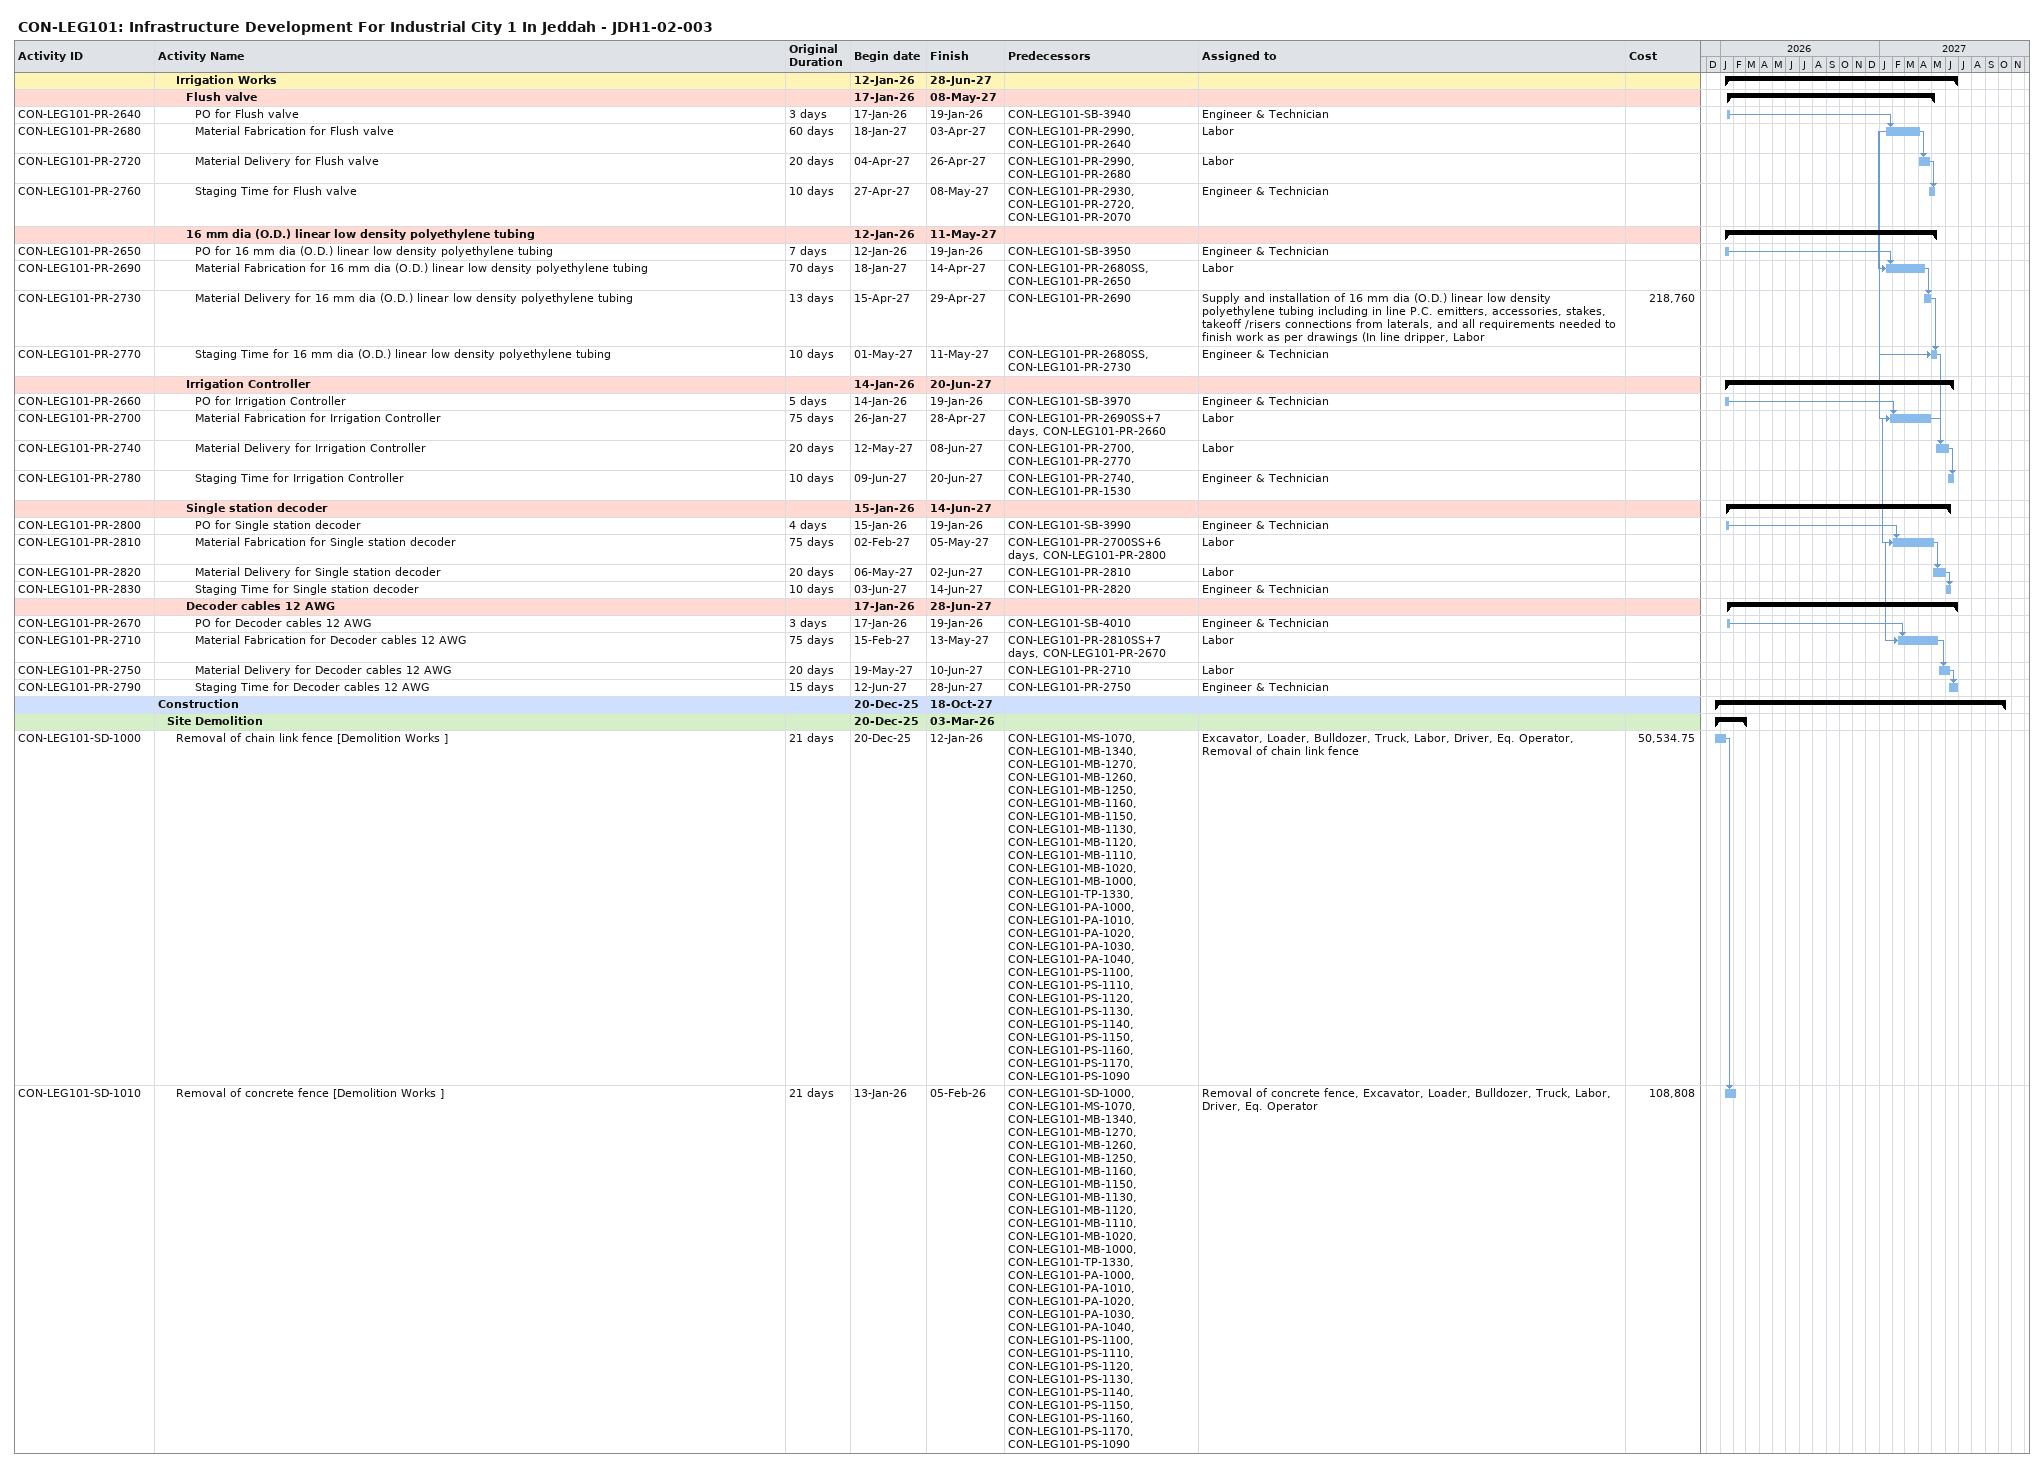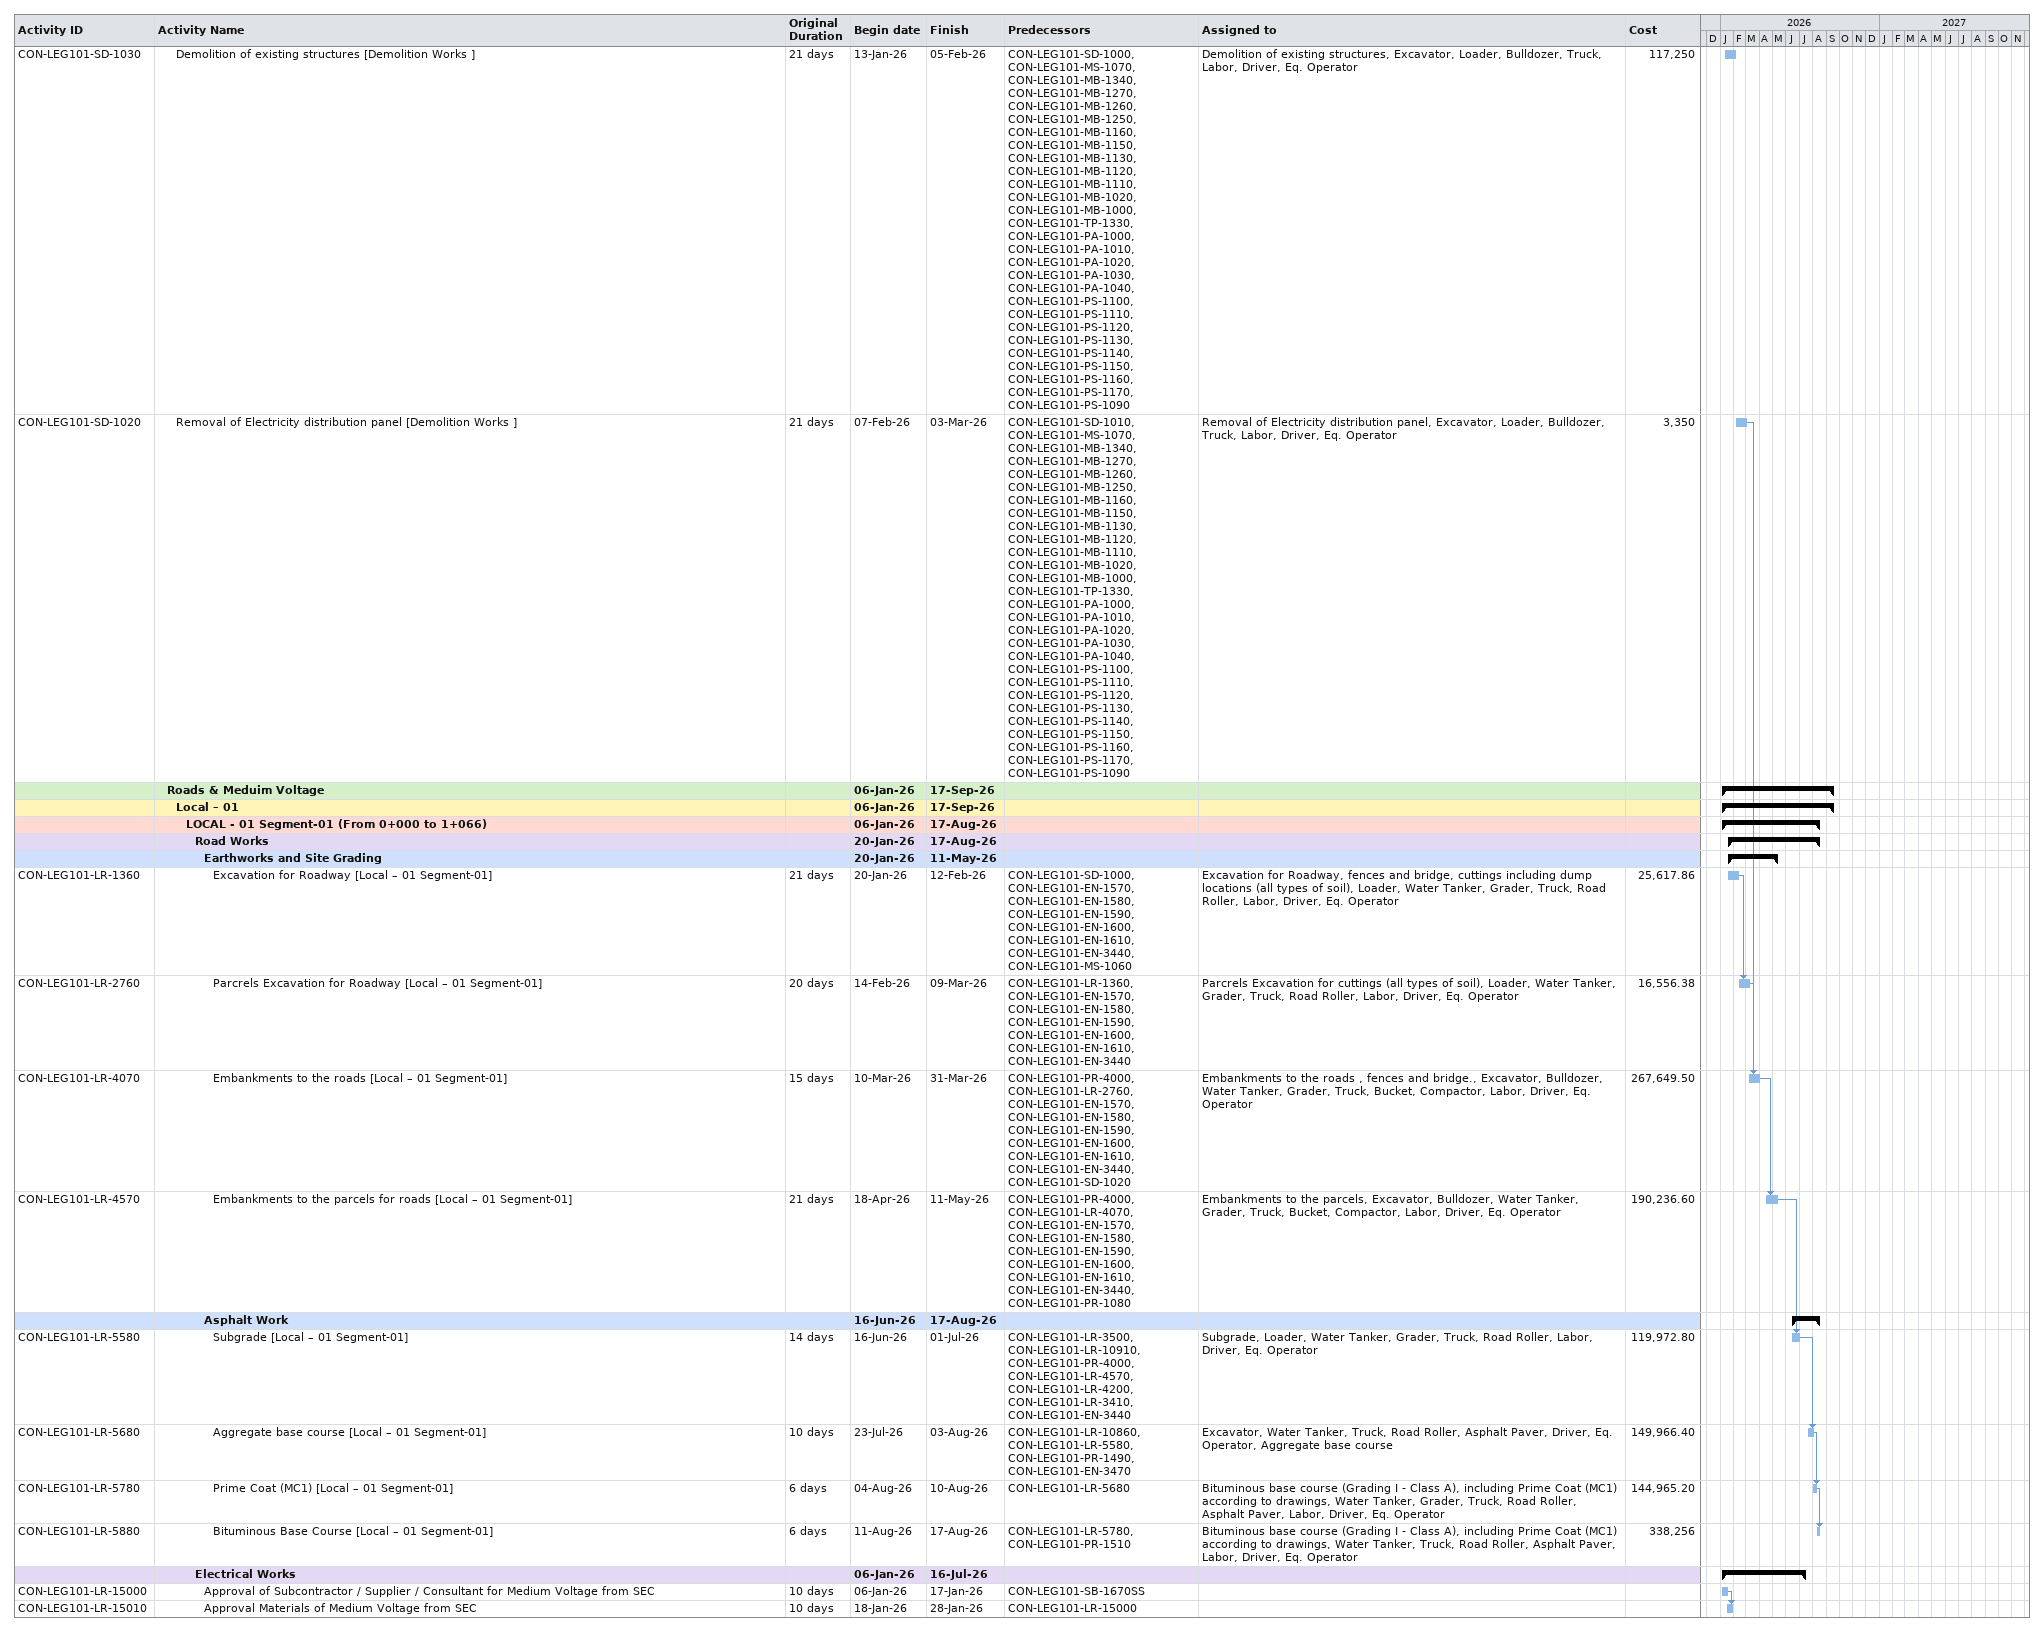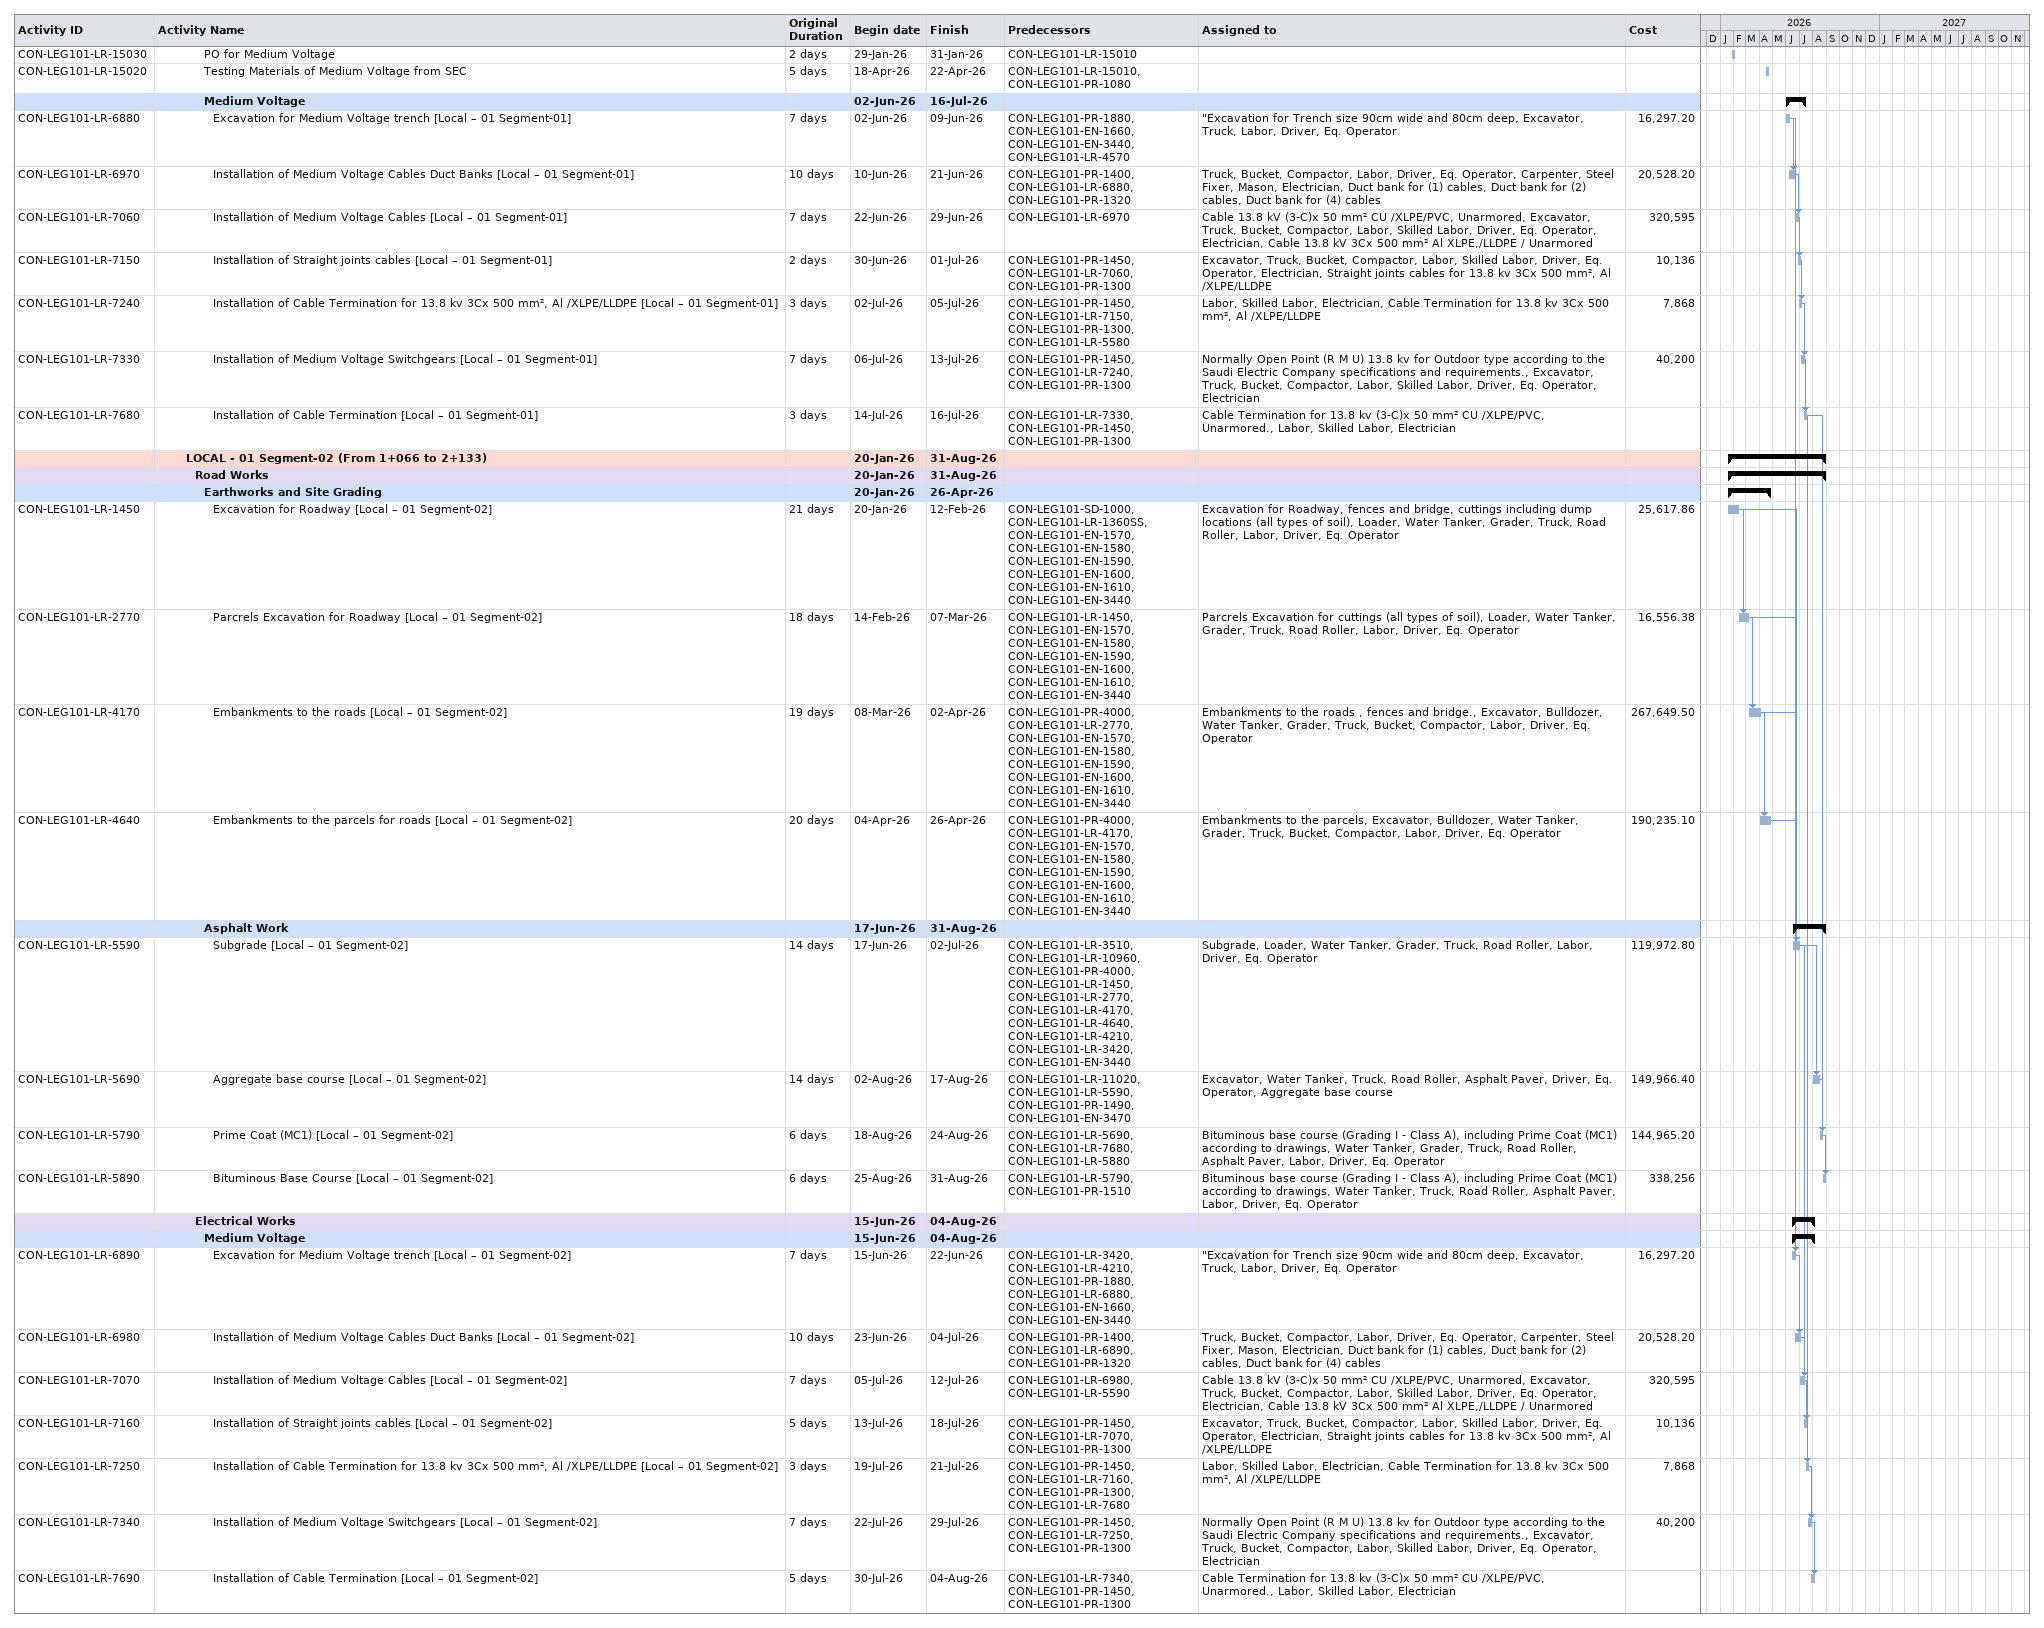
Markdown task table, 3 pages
CON-LEG101: Infrastructure Development For Industrial City 1 In Jeddah - JDH1-02-003

| ID | Level | Task | Original duration | Start | Finish | Predecessors | Resources | Cost |
|---|---|---|---|---|---|---|---|---|
|  | 3 | **Irrigation Works** |  | 2026-01-12 | 2027-06-28 |  |  |  |
|  | 4 | **Flush valve** |  | 2026-01-17 | 2027-05-08 |  |  |  |
| CON-LEG101-PR-2640 | 5 | PO for Flush valve | 3d | 2026-01-17 | 2026-01-19 | CON-LEG101-SB-3940 | Engineer & Technician |  |
| CON-LEG101-PR-2680 | 5 | Material Fabrication for Flush valve | 60d | 2027-01-18 | 2027-04-03 | CON-LEG101-PR-2990, CON-LEG101-PR-2640 | Labor |  |
| CON-LEG101-PR-2720 | 5 | Material Delivery for Flush valve | 20d | 2027-04-04 | 2027-04-26 | CON-LEG101-PR-2990, CON-LEG101-PR-2680 | Labor |  |
| CON-LEG101-PR-2760 | 5 | Staging Time for Flush valve | 10d | 2027-04-27 | 2027-05-08 | CON-LEG101-PR-2930, CON-LEG101-PR-2720, CON-LEG101-PR-2070 | Engineer & Technician |  |
|  | 4 | **16 mm dia (O.D.) linear low density polyethylene tubing** |  | 2026-01-12 | 2027-05-11 |  |  |  |
| CON-LEG101-PR-2650 | 5 | PO for 16 mm dia (O.D.) linear low density polyethylene tubing | 7d | 2026-01-12 | 2026-01-19 | CON-LEG101-SB-3950 | Engineer & Technician |  |
| CON-LEG101-PR-2690 | 5 | Material Fabrication for 16 mm dia (O.D.) linear low density polyethylene tubing | 70d | 2027-01-18 | 2027-04-14 | CON-LEG101-PR-2680SS, CON-LEG101-PR-2650 | Labor |  |
| CON-LEG101-PR-2730 | 5 | Material Delivery for 16 mm dia (O.D.) linear low density polyethylene tubing | 13d | 2027-04-15 | 2027-04-29 | CON-LEG101-PR-2690 | Supply and installation of 16 mm dia (O.D.) linear low density polyethylene tubing including in line P.C. emitters, accessories, stakes, takeoff /risers connections from laterals, and all requirements needed to finish work as per drawings (In line dripper, Labor | 218760 |
| CON-LEG101-PR-2770 | 5 | Staging Time for 16 mm dia (O.D.) linear low density polyethylene tubing | 10d | 2027-05-01 | 2027-05-11 | CON-LEG101-PR-2680SS, CON-LEG101-PR-2730 | Engineer & Technician |  |
|  | 4 | **Irrigation Controller** |  | 2026-01-14 | 2027-06-20 |  |  |  |
| CON-LEG101-PR-2660 | 5 | PO for Irrigation Controller | 5d | 2026-01-14 | 2026-01-19 | CON-LEG101-SB-3970 | Engineer & Technician |  |
| CON-LEG101-PR-2700 | 5 | Material Fabrication for Irrigation Controller | 75d | 2027-01-26 | 2027-04-28 | CON-LEG101-PR-2690SS+7d, CON-LEG101-PR-2660 | Labor |  |
| CON-LEG101-PR-2740 | 5 | Material Delivery for Irrigation Controller | 20d | 2027-05-12 | 2027-06-08 | CON-LEG101-PR-2700, CON-LEG101-PR-2770 | Labor |  |
| CON-LEG101-PR-2780 | 5 | Staging Time for Irrigation Controller | 10d | 2027-06-09 | 2027-06-20 | CON-LEG101-PR-2740, CON-LEG101-PR-1530 | Engineer & Technician |  |
|  | 4 | **Single station decoder** |  | 2026-01-15 | 2027-06-14 |  |  |  |
| CON-LEG101-PR-2800 | 5 | PO for Single station decoder | 4d | 2026-01-15 | 2026-01-19 | CON-LEG101-SB-3990 | Engineer & Technician |  |
| CON-LEG101-PR-2810 | 5 | Material Fabrication for Single station decoder | 75d | 2027-02-02 | 2027-05-05 | CON-LEG101-PR-2700SS+6d, CON-LEG101-PR-2800 | Labor |  |
| CON-LEG101-PR-2820 | 5 | Material Delivery for Single station decoder | 20d | 2027-05-06 | 2027-06-02 | CON-LEG101-PR-2810 | Labor |  |
| CON-LEG101-PR-2830 | 5 | Staging Time for Single station decoder | 10d | 2027-06-03 | 2027-06-14 | CON-LEG101-PR-2820 | Engineer & Technician |  |
|  | 4 | **Decoder cables 12 AWG** |  | 2026-01-17 | 2027-06-28 |  |  |  |
| CON-LEG101-PR-2670 | 5 | PO for Decoder cables 12 AWG | 3d | 2026-01-17 | 2026-01-19 | CON-LEG101-SB-4010 | Engineer & Technician |  |
| CON-LEG101-PR-2710 | 5 | Material Fabrication for Decoder cables 12 AWG | 75d | 2027-02-15 | 2027-05-13 | CON-LEG101-PR-2810SS+7d, CON-LEG101-PR-2670 | Labor |  |
| CON-LEG101-PR-2750 | 5 | Material Delivery for Decoder cables 12 AWG | 20d | 2027-05-19 | 2027-06-10 | CON-LEG101-PR-2710 | Labor |  |
| CON-LEG101-PR-2790 | 5 | Staging Time for Decoder cables 12 AWG | 15d | 2027-06-12 | 2027-06-28 | CON-LEG101-PR-2750 | Engineer & Technician |  |
|  | 1 | **Construction** |  | 2025-12-20 | 2027-10-18 |  |  |  |
|  | 2 | **Site Demolition** |  | 2025-12-20 | 2026-03-03 |  |  |  |
| CON-LEG101-SD-1000 | 3 | Removal of chain link fence [Demolition Works ] | 21d | 2025-12-20 | 2026-01-12 | CON-LEG101-MS-1070, CON-LEG101-MB-1340, CON-LEG101-MB-1270, CON-LEG101-MB-1260, CON-LEG101-MB-1250, CON-LEG101-MB-1160, CON-LEG101-MB-1150, CON-LEG101-MB-1130, CON-LEG101-MB-1120, CON-LEG101-MB-1110, CON-LEG101-MB-1020, CON-LEG101-MB-1000, CON-LEG101-TP-1330, CON-LEG101-PA-1000, CON-LEG101-PA-1010, CON-LEG101-PA-1020, CON-LEG101-PA-1030, CON-LEG101-PA-1040, CON-LEG101-PS-1100, CON-LEG101-PS-1110, CON-LEG101-PS-1120, CON-LEG101-PS-1130, CON-LEG101-PS-1140, CON-LEG101-PS-1150, CON-LEG101-PS-1160, CON-LEG101-PS-1170, CON-LEG101-PS-1090 | Excavator, Loader, Bulldozer, Truck, Labor, Driver, Eq. Operator, Removal of chain link fence | 50534.75 |
| CON-LEG101-SD-1010 | 3 | Removal of concrete fence [Demolition Works ] | 21d | 2026-01-13 | 2026-02-05 | CON-LEG101-SD-1000, CON-LEG101-MS-1070, CON-LEG101-MB-1340, CON-LEG101-MB-1270, CON-LEG101-MB-1260, CON-LEG101-MB-1250, CON-LEG101-MB-1160, CON-LEG101-MB-1150, CON-LEG101-MB-1130, CON-LEG101-MB-1120, CON-LEG101-MB-1110, CON-LEG101-MB-1020, CON-LEG101-MB-1000, CON-LEG101-TP-1330, CON-LEG101-PA-1000, CON-LEG101-PA-1010, CON-LEG101-PA-1020, CON-LEG101-PA-1030, CON-LEG101-PA-1040, CON-LEG101-PS-1100, CON-LEG101-PS-1110, CON-LEG101-PS-1120, CON-LEG101-PS-1130, CON-LEG101-PS-1140, CON-LEG101-PS-1150, CON-LEG101-PS-1160, CON-LEG101-PS-1170, CON-LEG101-PS-1090 | Removal of concrete fence, Excavator, Loader, Bulldozer, Truck, Labor, Driver, Eq. Operator | 108808 |
| CON-LEG101-SD-1030 | 3 | Demolition of existing structures [Demolition Works ] | 21d | 2026-01-13 | 2026-02-05 | CON-LEG101-SD-1000, CON-LEG101-MS-1070, CON-LEG101-MB-1340, CON-LEG101-MB-1270, CON-LEG101-MB-1260, CON-LEG101-MB-1250, CON-LEG101-MB-1160, CON-LEG101-MB-1150, CON-LEG101-MB-1130, CON-LEG101-MB-1120, CON-LEG101-MB-1110, CON-LEG101-MB-1020, CON-LEG101-MB-1000, CON-LEG101-TP-1330, CON-LEG101-PA-1000, CON-LEG101-PA-1010, CON-LEG101-PA-1020, CON-LEG101-PA-1030, CON-LEG101-PA-1040, CON-LEG101-PS-1100, CON-LEG101-PS-1110, CON-LEG101-PS-1120, CON-LEG101-PS-1130, CON-LEG101-PS-1140, CON-LEG101-PS-1150, CON-LEG101-PS-1160, CON-LEG101-PS-1170, CON-LEG101-PS-1090 | Demolition of existing structures, Excavator, Loader, Bulldozer, Truck, Labor, Driver, Eq. Operator | 117250 |
| CON-LEG101-SD-1020 | 3 | Removal of Electricity distribution panel [Demolition Works ] | 21d | 2026-02-07 | 2026-03-03 | CON-LEG101-SD-1010, CON-LEG101-MS-1070, CON-LEG101-MB-1340, CON-LEG101-MB-1270, CON-LEG101-MB-1260, CON-LEG101-MB-1250, CON-LEG101-MB-1160, CON-LEG101-MB-1150, CON-LEG101-MB-1130, CON-LEG101-MB-1120, CON-LEG101-MB-1110, CON-LEG101-MB-1020, CON-LEG101-MB-1000, CON-LEG101-TP-1330, CON-LEG101-PA-1000, CON-LEG101-PA-1010, CON-LEG101-PA-1020, CON-LEG101-PA-1030, CON-LEG101-PA-1040, CON-LEG101-PS-1100, CON-LEG101-PS-1110, CON-LEG101-PS-1120, CON-LEG101-PS-1130, CON-LEG101-PS-1140, CON-LEG101-PS-1150, CON-LEG101-PS-1160, CON-LEG101-PS-1170, CON-LEG101-PS-1090 | Removal of Electricity distribution panel, Excavator, Loader, Bulldozer, Truck, Labor, Driver, Eq. Operator | 3350 |
|  | 2 | **Roads & Meduim Voltage** |  | 2026-01-06 | 2026-09-17 |  |  |  |
|  | 3 | **Local – 01** |  | 2026-01-06 | 2026-09-17 |  |  |  |
|  | 4 | **LOCAL - 01 Segment-01 (From 0+000 to 1+066)** |  | 2026-01-06 | 2026-08-17 |  |  |  |
|  | 5 | **Road Works** |  | 2026-01-20 | 2026-08-17 |  |  |  |
|  | 6 | **Earthworks and Site Grading** |  | 2026-01-20 | 2026-05-11 |  |  |  |
| CON-LEG101-LR-1360 | 7 | Excavation for Roadway [Local – 01 Segment-01] | 21d | 2026-01-20 | 2026-02-12 | CON-LEG101-SD-1000, CON-LEG101-EN-1570, CON-LEG101-EN-1580, CON-LEG101-EN-1590, CON-LEG101-EN-1600, CON-LEG101-EN-1610, CON-LEG101-EN-3440, CON-LEG101-MS-1060 | Excavation for Roadway, fences and bridge, cuttings including dump locations (all types of soil), Loader, Water Tanker, Grader, Truck, Road Roller, Labor, Driver, Eq. Operator | 25617.86 |
| CON-LEG101-LR-2760 | 7 | Parcrels Excavation for Roadway [Local – 01 Segment-01] | 20d | 2026-02-14 | 2026-03-09 | CON-LEG101-LR-1360, CON-LEG101-EN-1570, CON-LEG101-EN-1580, CON-LEG101-EN-1590, CON-LEG101-EN-1600, CON-LEG101-EN-1610, CON-LEG101-EN-3440 | Parcrels Excavation for cuttings (all types of soil), Loader, Water Tanker, Grader, Truck, Road Roller, Labor, Driver, Eq. Operator | 16556.38 |
| CON-LEG101-LR-4070 | 7 | Embankments to the roads [Local – 01 Segment-01] | 15d | 2026-03-10 | 2026-03-31 | CON-LEG101-PR-4000, CON-LEG101-LR-2760, CON-LEG101-EN-1570, CON-LEG101-EN-1580, CON-LEG101-EN-1590, CON-LEG101-EN-1600, CON-LEG101-EN-1610, CON-LEG101-EN-3440, CON-LEG101-SD-1020 | Embankments to the roads , fences and bridge., Excavator, Bulldozer, Water Tanker, Grader, Truck, Bucket, Compactor, Labor, Driver, Eq. Operator | 267649.50 |
| CON-LEG101-LR-4570 | 7 | Embankments to the parcels for roads [Local – 01 Segment-01] | 21d | 2026-04-18 | 2026-05-11 | CON-LEG101-PR-4000, CON-LEG101-LR-4070, CON-LEG101-EN-1570, CON-LEG101-EN-1580, CON-LEG101-EN-1590, CON-LEG101-EN-1600, CON-LEG101-EN-1610, CON-LEG101-EN-3440, CON-LEG101-PR-1080 | Embankments to the parcels, Excavator, Bulldozer, Water Tanker, Grader, Truck, Bucket, Compactor, Labor, Driver, Eq. Operator | 190236.60 |
|  | 6 | **Asphalt Work** |  | 2026-06-16 | 2026-08-17 |  |  |  |
| CON-LEG101-LR-5580 | 7 | Subgrade [Local – 01 Segment-01] | 14d | 2026-06-16 | 2026-07-01 | CON-LEG101-LR-3500, CON-LEG101-LR-10910, CON-LEG101-PR-4000, CON-LEG101-LR-4570, CON-LEG101-LR-4200, CON-LEG101-LR-3410, CON-LEG101-EN-3440 | Subgrade, Loader, Water Tanker, Grader, Truck, Road Roller, Labor, Driver, Eq. Operator | 119972.80 |
| CON-LEG101-LR-5680 | 7 | Aggregate base course [Local – 01 Segment-01] | 10d | 2026-07-23 | 2026-08-03 | CON-LEG101-LR-10860, CON-LEG101-LR-5580, CON-LEG101-PR-1490, CON-LEG101-EN-3470 | Excavator, Water Tanker, Truck, Road Roller, Asphalt Paver, Driver, Eq. Operator, Aggregate base course | 149966.40 |
| CON-LEG101-LR-5780 | 7 | Prime Coat (MC1) [Local – 01 Segment-01] | 6d | 2026-08-04 | 2026-08-10 | CON-LEG101-LR-5680 | Bituminous base course (Grading I - Class A), including Prime Coat (MC1) according to drawings, Water Tanker, Grader, Truck, Road Roller, Asphalt Paver, Labor, Driver, Eq. Operator | 144965.20 |
| CON-LEG101-LR-5880 | 7 | Bituminous Base Course [Local – 01 Segment-01] | 6d | 2026-08-11 | 2026-08-17 | CON-LEG101-LR-5780, CON-LEG101-PR-1510 | Bituminous base course (Grading I - Class A), including Prime Coat (MC1) according to drawings, Water Tanker, Truck, Road Roller, Asphalt Paver, Labor, Driver, Eq. Operator | 338256 |
|  | 5 | **Electrical Works** |  | 2026-01-06 | 2026-07-16 |  |  |  |
| CON-LEG101-LR-15000 | 6 | Approval of Subcontractor / Supplier / Consultant for Medium Voltage from SEC | 10d | 2026-01-06 | 2026-01-17 | CON-LEG101-SB-1670SS |  |  |
| CON-LEG101-LR-15010 | 6 | Approval Materials of Medium Voltage from SEC | 10d | 2026-01-18 | 2026-01-28 | CON-LEG101-LR-15000 |  |  |
| CON-LEG101-LR-15030 | 6 | PO for Medium Voltage | 2d | 2026-01-29 | 2026-01-31 | CON-LEG101-LR-15010 |  |  |
| CON-LEG101-LR-15020 | 6 | Testing Materials of Medium Voltage from SEC | 5d | 2026-04-18 | 2026-04-22 | CON-LEG101-LR-15010, CON-LEG101-PR-1080 |  |  |
|  | 6 | **Medium Voltage** |  | 2026-06-02 | 2026-07-16 |  |  |  |
| CON-LEG101-LR-6880 | 7 | Excavation for Medium Voltage trench [Local – 01 Segment-01] | 7d | 2026-06-02 | 2026-06-09 | CON-LEG101-PR-1880, CON-LEG101-EN-1660, CON-LEG101-EN-3440, CON-LEG101-LR-4570 | "Excavation for Trench size 90cm wide and 80cm deep, Excavator, Truck, Labor, Driver, Eq. Operator | 16297.20 |
| CON-LEG101-LR-6970 | 7 | Installation of Medium Voltage Cables Duct Banks [Local – 01 Segment-01] | 10d | 2026-06-10 | 2026-06-21 | CON-LEG101-PR-1400, CON-LEG101-LR-6880, CON-LEG101-PR-1320 | Truck, Bucket, Compactor, Labor, Driver, Eq. Operator, Carpenter, Steel Fixer, Mason, Electrician, Duct bank for (1) cables, Duct bank for (2) cables, Duct bank for (4) cables | 20528.20 |
| CON-LEG101-LR-7060 | 7 | Installation of Medium Voltage Cables [Local – 01 Segment-01] | 7d | 2026-06-22 | 2026-06-29 | CON-LEG101-LR-6970 | Cable 13.8 kV (3-C)x 50 mm² CU /XLPE/PVC, Unarmored, Excavator, Truck, Bucket, Compactor, Labor, Skilled Labor, Driver, Eq. Operator, Electrician, Cable 13.8 kV 3Cx 500 mm² Al XLPE,/LLDPE / Unarmored | 320595 |
| CON-LEG101-LR-7150 | 7 | Installation of Straight joints cables [Local – 01 Segment-01] | 2d | 2026-06-30 | 2026-07-01 | CON-LEG101-PR-1450, CON-LEG101-LR-7060, CON-LEG101-PR-1300 | Excavator, Truck, Bucket, Compactor, Labor, Skilled Labor, Driver, Eq. Operator, Electrician, Straight joints cables for 13.8 kv 3Cx 500 mm², Al /XLPE/LLDPE | 10136 |
| CON-LEG101-LR-7240 | 7 | Installation of Cable Termination for 13.8 kv 3Cx 500 mm², Al /XLPE/LLDPE [Local – 01 Segment-01] | 3d | 2026-07-02 | 2026-07-05 | CON-LEG101-PR-1450, CON-LEG101-LR-7150, CON-LEG101-PR-1300, CON-LEG101-LR-5580 | Labor, Skilled Labor, Electrician, Cable Termination for 13.8 kv 3Cx 500 mm², Al /XLPE/LLDPE | 7868 |
| CON-LEG101-LR-7330 | 7 | Installation of Medium Voltage Switchgears [Local – 01 Segment-01] | 7d | 2026-07-06 | 2026-07-13 | CON-LEG101-PR-1450, CON-LEG101-LR-7240, CON-LEG101-PR-1300 | Normally Open Point (R M U) 13.8 kv for Outdoor type according to the Saudi Electric Company specifications and requirements., Excavator, Truck, Bucket, Compactor, Labor, Skilled Labor, Driver, Eq. Operator, Electrician | 40200 |
| CON-LEG101-LR-7680 | 7 | Installation of Cable Termination [Local – 01 Segment-01] | 3d | 2026-07-14 | 2026-07-16 | CON-LEG101-LR-7330, CON-LEG101-PR-1450, CON-LEG101-PR-1300 | Cable Termination for 13.8 kv (3-C)x 50 mm² CU /XLPE/PVC, Unarmored., Labor, Skilled Labor, Electrician |  |
|  | 4 | **LOCAL - 01 Segment-02 (From 1+066 to 2+133)** |  | 2026-01-20 | 2026-08-31 |  |  |  |
|  | 5 | **Road Works** |  | 2026-01-20 | 2026-08-31 |  |  |  |
|  | 6 | **Earthworks and Site Grading** |  | 2026-01-20 | 2026-04-26 |  |  |  |
| CON-LEG101-LR-1450 | 7 | Excavation for Roadway [Local – 01 Segment-02] | 21d | 2026-01-20 | 2026-02-12 | CON-LEG101-SD-1000, CON-LEG101-LR-1360SS, CON-LEG101-EN-1570, CON-LEG101-EN-1580, CON-LEG101-EN-1590, CON-LEG101-EN-1600, CON-LEG101-EN-1610, CON-LEG101-EN-3440 | Excavation for Roadway, fences and bridge, cuttings including dump locations (all types of soil), Loader, Water Tanker, Grader, Truck, Road Roller, Labor, Driver, Eq. Operator | 25617.86 |
| CON-LEG101-LR-2770 | 7 | Parcrels Excavation for Roadway [Local – 01 Segment-02] | 18d | 2026-02-14 | 2026-03-07 | CON-LEG101-LR-1450, CON-LEG101-EN-1570, CON-LEG101-EN-1580, CON-LEG101-EN-1590, CON-LEG101-EN-1600, CON-LEG101-EN-1610, CON-LEG101-EN-3440 | Parcrels Excavation for cuttings (all types of soil), Loader, Water Tanker, Grader, Truck, Road Roller, Labor, Driver, Eq. Operator | 16556.38 |
| CON-LEG101-LR-4170 | 7 | Embankments to the roads [Local – 01 Segment-02] | 19d | 2026-03-08 | 2026-04-02 | CON-LEG101-PR-4000, CON-LEG101-LR-2770, CON-LEG101-EN-1570, CON-LEG101-EN-1580, CON-LEG101-EN-1590, CON-LEG101-EN-1600, CON-LEG101-EN-1610, CON-LEG101-EN-3440 | Embankments to the roads , fences and bridge., Excavator, Bulldozer, Water Tanker, Grader, Truck, Bucket, Compactor, Labor, Driver, Eq. Operator | 267649.50 |
| CON-LEG101-LR-4640 | 7 | Embankments to the parcels for roads [Local – 01 Segment-02] | 20d | 2026-04-04 | 2026-04-26 | CON-LEG101-PR-4000, CON-LEG101-LR-4170, CON-LEG101-EN-1570, CON-LEG101-EN-1580, CON-LEG101-EN-1590, CON-LEG101-EN-1600, CON-LEG101-EN-1610, CON-LEG101-EN-3440 | Embankments to the parcels, Excavator, Bulldozer, Water Tanker, Grader, Truck, Bucket, Compactor, Labor, Driver, Eq. Operator | 190235.10 |
|  | 6 | **Asphalt Work** |  | 2026-06-17 | 2026-08-31 |  |  |  |
| CON-LEG101-LR-5590 | 7 | Subgrade [Local – 01 Segment-02] | 14d | 2026-06-17 | 2026-07-02 | CON-LEG101-LR-3510, CON-LEG101-LR-10960, CON-LEG101-PR-4000, CON-LEG101-LR-1450, CON-LEG101-LR-2770, CON-LEG101-LR-4170, CON-LEG101-LR-4640, CON-LEG101-LR-4210, CON-LEG101-LR-3420, CON-LEG101-EN-3440 | Subgrade, Loader, Water Tanker, Grader, Truck, Road Roller, Labor, Driver, Eq. Operator | 119972.80 |
| CON-LEG101-LR-5690 | 7 | Aggregate base course [Local – 01 Segment-02] | 14d | 2026-08-02 | 2026-08-17 | CON-LEG101-LR-11020, CON-LEG101-LR-5590, CON-LEG101-PR-1490, CON-LEG101-EN-3470 | Excavator, Water Tanker, Truck, Road Roller, Asphalt Paver, Driver, Eq. Operator, Aggregate base course | 149966.40 |
| CON-LEG101-LR-5790 | 7 | Prime Coat (MC1) [Local – 01 Segment-02] | 6d | 2026-08-18 | 2026-08-24 | CON-LEG101-LR-5690, CON-LEG101-LR-7680, CON-LEG101-LR-5880 | Bituminous base course (Grading I - Class A), including Prime Coat (MC1) according to drawings, Water Tanker, Grader, Truck, Road Roller, Asphalt Paver, Labor, Driver, Eq. Operator | 144965.20 |
| CON-LEG101-LR-5890 | 7 | Bituminous Base Course [Local – 01 Segment-02] | 6d | 2026-08-25 | 2026-08-31 | CON-LEG101-LR-5790, CON-LEG101-PR-1510 | Bituminous base course (Grading I - Class A), including Prime Coat (MC1) according to drawings, Water Tanker, Truck, Road Roller, Asphalt Paver, Labor, Driver, Eq. Operator | 338256 |
|  | 5 | **Electrical Works** |  | 2026-06-15 | 2026-08-04 |  |  |  |
|  | 6 | **Medium Voltage** |  | 2026-06-15 | 2026-08-04 |  |  |  |
| CON-LEG101-LR-6890 | 7 | Excavation for Medium Voltage trench [Local – 01 Segment-02] | 7d | 2026-06-15 | 2026-06-22 | CON-LEG101-LR-3420, CON-LEG101-LR-4210, CON-LEG101-PR-1880, CON-LEG101-LR-6880, CON-LEG101-EN-1660, CON-LEG101-EN-3440 | "Excavation for Trench size 90cm wide and 80cm deep, Excavator, Truck, Labor, Driver, Eq. Operator | 16297.20 |
| CON-LEG101-LR-6980 | 7 | Installation of Medium Voltage Cables Duct Banks [Local – 01 Segment-02] | 10d | 2026-06-23 | 2026-07-04 | CON-LEG101-PR-1400, CON-LEG101-LR-6890, CON-LEG101-PR-1320 | Truck, Bucket, Compactor, Labor, Driver, Eq. Operator, Carpenter, Steel Fixer, Mason, Electrician, Duct bank for (1) cables, Duct bank for (2) cables, Duct bank for (4) cables | 20528.20 |
| CON-LEG101-LR-7070 | 7 | Installation of Medium Voltage Cables [Local – 01 Segment-02] | 7d | 2026-07-05 | 2026-07-12 | CON-LEG101-LR-6980, CON-LEG101-LR-5590 | Cable 13.8 kV (3-C)x 50 mm² CU /XLPE/PVC, Unarmored, Excavator, Truck, Bucket, Compactor, Labor, Skilled Labor, Driver, Eq. Operator, Electrician, Cable 13.8 kV 3Cx 500 mm² Al XLPE,/LLDPE / Unarmored | 320595 |
| CON-LEG101-LR-7160 | 7 | Installation of Straight joints cables [Local – 01 Segment-02] | 5d | 2026-07-13 | 2026-07-18 | CON-LEG101-PR-1450, CON-LEG101-LR-7070, CON-LEG101-PR-1300 | Excavator, Truck, Bucket, Compactor, Labor, Skilled Labor, Driver, Eq. Operator, Electrician, Straight joints cables for 13.8 kv 3Cx 500 mm², Al /XLPE/LLDPE | 10136 |
| CON-LEG101-LR-7250 | 7 | Installation of Cable Termination for 13.8 kv 3Cx 500 mm², Al /XLPE/LLDPE [Local – 01 Segment-02] | 3d | 2026-07-19 | 2026-07-21 | CON-LEG101-PR-1450, CON-LEG101-LR-7160, CON-LEG101-PR-1300, CON-LEG101-LR-7680 | Labor, Skilled Labor, Electrician, Cable Termination for 13.8 kv 3Cx 500 mm², Al /XLPE/LLDPE | 7868 |
| CON-LEG101-LR-7340 | 7 | Installation of Medium Voltage Switchgears [Local – 01 Segment-02] | 7d | 2026-07-22 | 2026-07-29 | CON-LEG101-PR-1450, CON-LEG101-LR-7250, CON-LEG101-PR-1300 | Normally Open Point (R M U) 13.8 kv for Outdoor type according to the Saudi Electric Company specifications and requirements., Excavator, Truck, Bucket, Compactor, Labor, Skilled Labor, Driver, Eq. Operator, Electrician | 40200 |
| CON-LEG101-LR-7690 | 7 | Installation of Cable Termination [Local – 01 Segment-02] | 5d | 2026-07-30 | 2026-08-04 | CON-LEG101-LR-7340, CON-LEG101-PR-1450, CON-LEG101-PR-1300 | Cable Termination for 13.8 kv (3-C)x 50 mm² CU /XLPE/PVC, Unarmored., Labor, Skilled Labor, Electrician |  |
